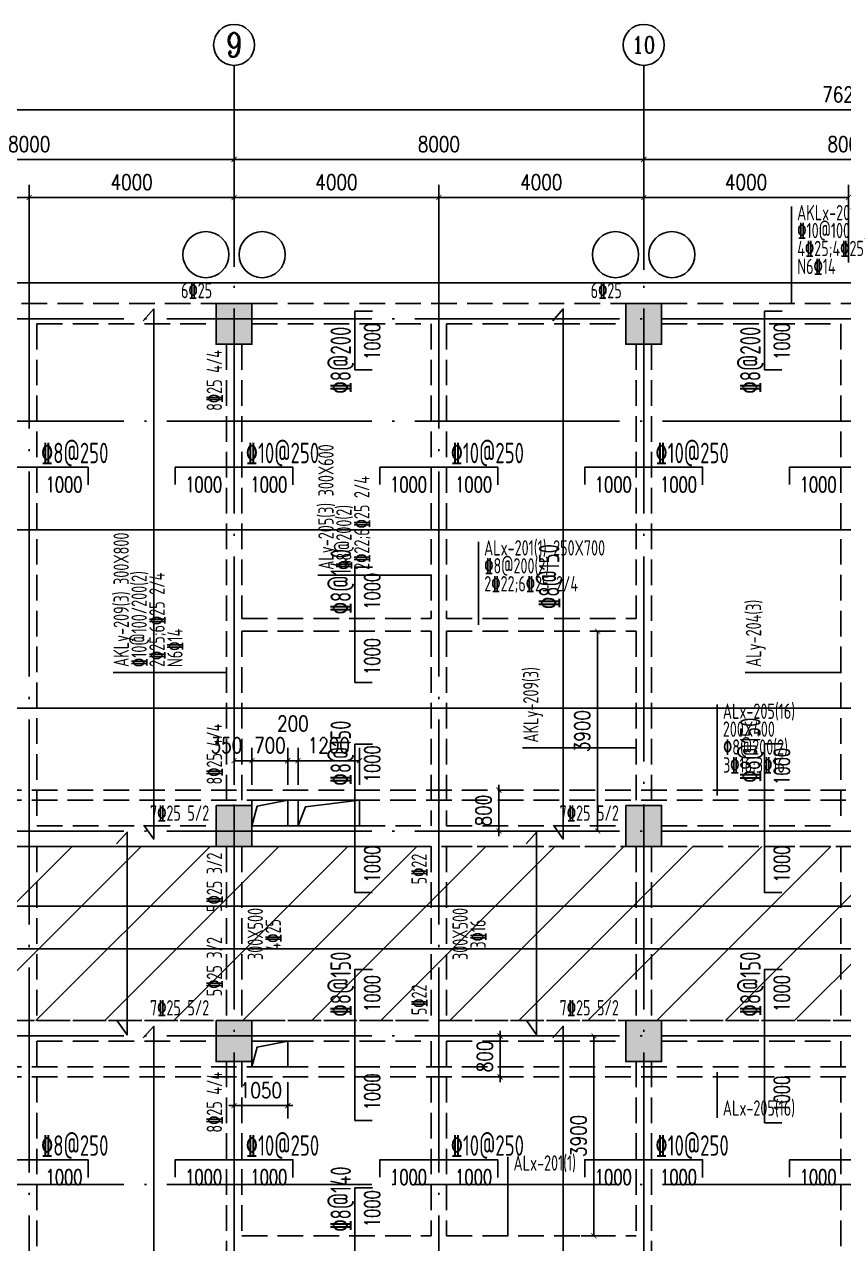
# Model space of a CAD drawing. Header units: millimetres. Extents: x 2998490 to 15040601, y 444546 to 7822218.
# Drawn here: x 14164175 to 14180175, y 7671349 to 7695147 of the extents above; entities that cross this region are included whole.
import ezdxf
from ezdxf.enums import TextEntityAlignment as Align

# ---------------------------------------------------------------- set-up
doc = ezdxf.new("R2010")
doc.units = ezdxf.units.MM
doc.header["$LTSCALE"] = 2000
doc.linetypes.add('DASH', pattern=[0.35, 0.25, -0.1])
doc.linetypes.add('DOTE', pattern=[2.42, 2, -0.2, 0.02, -0.2])
for name, color, linetype in [('3-AXIS', 3, 'Continuous'), ('3-AXIS_TEXT', 7, 'Continuous'), ('3-ban', 84, 'Continuous'), ('3-ban-hatch', 9, 'Continuous'), ('3-ban-rein', 1, 'Continuous'), ('3-ban-TEXT', 7, 'Continuous'), ('3-column-DOWN', 232, 'Continuous'), ('3-COLUMN-UP', 2, 'Continuous'), ('3-dcl', 3, 'Continuous'), ('3-dote', 43, 'DOTE'), ('3-HATCH', 8, 'Continuous'), ('3-liang-rein-X', 54, 'Continuous'), ('3-liang-rein-Y', 130, 'Continuous'), ('3-liang-R截面-X', 50, 'Continuous'), ('3-liang-R截面-Y', 70, 'Continuous'), ('3-liang-s-1', 44, 'Continuous'), ('3-liang-xu', 120, 'DASH'), ('3-装饰线脚', 7, 'Continuous'), ('AXIS', 3, 'Continuous'), ('AXIS_TEXT', 7, 'Continuous')]:
    doc.layers.add(name, color=color, linetype=linetype)
doc.layers.add('3-零部件', color=73, linetype='Continuous', lineweight=5)
doc.styles.add('_TCH_AXIS', font='COMPLEX', dxfattribs={"bigfont": 'GBCBIG'})
doc.styles.add('COMPLEX', font='COMPLEX')
doc.styles.add('DIM_FONT', font='SIMPLEX', dxfattribs={"width": 0.8, "bigfont": 'HZTXT'})
doc.styles.add('TJ1', font='tj-romans1.shx', dxfattribs={"width": 0.8, "bigfont": 'tj-hztxt1.shx'})
doc.styles.add('TSSD_Rein', font='Tssdeng.shx', dxfattribs={"width": 0.7, "bigfont": 'hztxt.shx'})
doc.dimstyles.new('DIMN100', dxfattribs={"dimtxt": 300, "dimasz": 100, "dimexe": 250, "dimexo": 300, "dimgap": 150, "dimtad": 1, "dimdec": 0, "dimzin": 0, "dimdsep": 46, "dimtxsty": 'DIM_FONT', "dimblk": 'ARCHTICK', "dimcen": 0.09, "dimclrt": 7, "dimazin": 2, "dimtfac": 1, "dimtdec": 0, "dimtix": 1, "dimtmove": 2, "dimatfit": 3, "dimldrblk": 'ARCHTICK', "dimfxl": 0, "dimtolj": 1, "dimtzin": 0, "dimarcsym": 0})

# ---------------------------------------------------------------- blocks, each defined once
blk = doc.blocks.new('_ArchTick')
at = {"color": 0, "linetype": 'ByBlock', "const_width": 0.15}
blk.add_lwpolyline([(-0.5, -0.5), (0.5, 0.5)], dxfattribs=at)
blk = doc.blocks.new('*D420')
at = {"layer": 'AXIS', "color": 0, "lineweight": -2}
for p, q in [((14160270, 7691334), (14160270, 7692760)), ((14168270, 7691334), (14168270, 7692760)), ((14160270, 7692510), (14168270, 7692510))]:
    blk.add_line(p, q, dxfattribs=at)
at = {"layer": 'Defpoints', "color": 0}
for p in [(14168270, 7692510), (14160270, 7691034), (14168270, 7691034)]:
    blk.add_point(p, dxfattribs=at)
at = {"layer": 'AXIS', "color": 0, "lineweight": -2, "xscale": 100, "yscale": 100, "zscale": 100, "rotation": 180}
blk.add_blockref('_ArchTick', (14160270, 7692510), dxfattribs=at)
at = {"layer": 'AXIS', "color": 0, "lineweight": -2, "xscale": 100, "yscale": 100, "zscale": 100}
blk.add_blockref('_ArchTick', (14168270, 7692510), dxfattribs=at)
at = {"layer": 'AXIS', "color": 7, "insert": (14164270, 7692810), "char_height": 300, "attachment_point": 5, "style": 'DIM_FONT'}
blk.add_mtext('\\A1;8000', dxfattribs=at)
blk = doc.blocks.new('*D421')
at = {"layer": 'AXIS', "color": 0, "lineweight": -2}
for p, q in [((14168270, 7691334), (14168270, 7692760)), ((14176270, 7691334), (14176270, 7692760)), ((14168270, 7692510), (14176270, 7692510))]:
    blk.add_line(p, q, dxfattribs=at)
at = {"layer": 'Defpoints', "color": 0}
for p in [(14176270, 7692510), (14168270, 7691034), (14176270, 7691034)]:
    blk.add_point(p, dxfattribs=at)
at = {"layer": 'AXIS', "color": 0, "lineweight": -2, "xscale": 100, "yscale": 100, "zscale": 100, "rotation": 180}
blk.add_blockref('_ArchTick', (14168270, 7692510), dxfattribs=at)
at = {"layer": 'AXIS', "color": 0, "lineweight": -2, "xscale": 100, "yscale": 100, "zscale": 100}
blk.add_blockref('_ArchTick', (14176270, 7692510), dxfattribs=at)
at = {"layer": 'AXIS', "color": 7, "insert": (14172270, 7692810), "char_height": 300, "attachment_point": 5, "style": 'DIM_FONT'}
blk.add_mtext('\\A1;8000', dxfattribs=at)
blk = doc.blocks.new('*D422')
at = {"layer": 'AXIS', "color": 0, "lineweight": -2}
for p, q in [((14176270, 7691334), (14176270, 7692760)), ((14184270, 7691334), (14184270, 7692760)), ((14176270, 7692510), (14184270, 7692510))]:
    blk.add_line(p, q, dxfattribs=at)
at = {"layer": 'Defpoints', "color": 0}
for p in [(14184270, 7692510), (14176270, 7691034), (14184270, 7691034)]:
    blk.add_point(p, dxfattribs=at)
at = {"layer": 'AXIS', "color": 0, "lineweight": -2, "xscale": 100, "yscale": 100, "zscale": 100, "rotation": 180}
blk.add_blockref('_ArchTick', (14176270, 7692510), dxfattribs=at)
at = {"layer": 'AXIS', "color": 0, "lineweight": -2, "xscale": 100, "yscale": 100, "zscale": 100}
blk.add_blockref('_ArchTick', (14184270, 7692510), dxfattribs=at)
at = {"layer": 'AXIS', "color": 7, "insert": (14180270, 7692810), "char_height": 300, "attachment_point": 5, "style": 'DIM_FONT'}
blk.add_mtext('\\A1;8000', dxfattribs=at)
blk = doc.blocks.new('_AXISO')
blk.add_circle((0, 0), 0.5)
at = {"layer": '3-AXIS_TEXT', "style": 'COMPLEX', "width": 1.041667}
blk.add_attdef('A', text='', height=0.56, dxfattribs=at).set_placement((-0.25, -0.28), (0.25, -0.28), align=Align.FIT)
blk = doc.blocks.new('*D427')
at = {"layer": 'AXIS', "color": 0, "lineweight": -2}
for p, q in [((14138270, 7691636), (14138270, 7693726)), ((14214520, 7691636), (14214520, 7693726)), ((14138270, 7693476), (14214520, 7693476))]:
    blk.add_line(p, q, dxfattribs=at)
at = {"layer": 'Defpoints', "color": 0}
for p in [(14214520, 7693476), (14138270, 7691336), (14214520, 7691336)]:
    blk.add_point(p, dxfattribs=at)
at = {"layer": 'AXIS', "color": 0, "lineweight": -2, "xscale": 100, "yscale": 100, "zscale": 100, "rotation": 180}
blk.add_blockref('_ArchTick', (14138270, 7693476), dxfattribs=at)
at = {"layer": 'AXIS', "color": 0, "lineweight": -2, "xscale": 100, "yscale": 100, "zscale": 100}
blk.add_blockref('_ArchTick', (14214520, 7693476), dxfattribs=at)
at = {"layer": 'AXIS', "color": 7, "insert": (14180271, 7693776), "char_height": 300, "attachment_point": 5, "style": 'DIM_FONT'}
blk.add_mtext('\\A1;76250', dxfattribs=at)
blk = doc.blocks.new('*D1121')
at = {"layer": '3-零部件', "color": 0, "lineweight": -2}
for p, q in [((14160270, 7690283), (14160270, 7692017)), ((14164270, 7690653), (14164270, 7692017)), ((14160270, 7691767), (14164270, 7691767))]:
    blk.add_line(p, q, dxfattribs=at)
at = {"layer": 'Defpoints', "color": 0}
for p in [(14164270, 7691767), (14164270, 7690353), (14160270, 7689983)]:
    blk.add_point(p, dxfattribs=at)
at = {"layer": '3-零部件', "color": 0, "lineweight": -2, "xscale": 100, "yscale": 100, "zscale": 100, "rotation": 180}
blk.add_blockref('_ArchTick', (14160270, 7691767), dxfattribs=at)
at = {"layer": '3-零部件', "color": 0, "lineweight": -2, "xscale": 100, "yscale": 100, "zscale": 100}
blk.add_blockref('_ArchTick', (14164270, 7691767), dxfattribs=at)
at = {"layer": '3-零部件', "color": 7, "insert": (14162270, 7692067), "char_height": 300, "attachment_point": 5, "style": 'DIM_FONT'}
blk.add_mtext('\\A1;4000', dxfattribs=at)
blk = doc.blocks.new('*D1122')
at = {"layer": '3-零部件', "color": 0, "lineweight": -2}
for p, q in [((14164270, 7690653), (14164270, 7692017)), ((14168270, 7690414), (14168270, 7692017)), ((14164270, 7691767), (14168270, 7691767))]:
    blk.add_line(p, q, dxfattribs=at)
at = {"layer": 'Defpoints', "color": 0}
for p in [(14168270, 7691767), (14164270, 7690353), (14168270, 7690114)]:
    blk.add_point(p, dxfattribs=at)
at = {"layer": '3-零部件', "color": 0, "lineweight": -2, "xscale": 100, "yscale": 100, "zscale": 100, "rotation": 180}
blk.add_blockref('_ArchTick', (14164270, 7691767), dxfattribs=at)
at = {"layer": '3-零部件', "color": 0, "lineweight": -2, "xscale": 100, "yscale": 100, "zscale": 100}
blk.add_blockref('_ArchTick', (14168270, 7691767), dxfattribs=at)
at = {"layer": '3-零部件', "color": 7, "insert": (14166270, 7692067), "char_height": 300, "attachment_point": 5, "style": 'DIM_FONT'}
blk.add_mtext('\\A1;4000', dxfattribs=at)
blk = doc.blocks.new('*D1123')
at = {"layer": '3-零部件', "color": 0, "lineweight": -2}
for p, q in [((14168270, 7690414), (14168270, 7692017)), ((14172270, 7690659), (14172270, 7692017)), ((14168270, 7691767), (14172270, 7691767))]:
    blk.add_line(p, q, dxfattribs=at)
at = {"layer": 'Defpoints', "color": 0}
for p in [(14172270, 7691767), (14172270, 7690359), (14168270, 7690114)]:
    blk.add_point(p, dxfattribs=at)
at = {"layer": '3-零部件', "color": 0, "lineweight": -2, "xscale": 100, "yscale": 100, "zscale": 100, "rotation": 180}
blk.add_blockref('_ArchTick', (14168270, 7691767), dxfattribs=at)
at = {"layer": '3-零部件', "color": 0, "lineweight": -2, "xscale": 100, "yscale": 100, "zscale": 100}
blk.add_blockref('_ArchTick', (14172270, 7691767), dxfattribs=at)
at = {"layer": '3-零部件', "color": 7, "insert": (14170270, 7692067), "char_height": 300, "attachment_point": 5, "style": 'DIM_FONT'}
blk.add_mtext('\\A1;4000', dxfattribs=at)
blk = doc.blocks.new('*D1124')
at = {"layer": '3-零部件', "color": 0, "lineweight": -2}
for p, q in [((14172270, 7690659), (14172270, 7692017)), ((14176270, 7690359), (14176270, 7692017)), ((14172270, 7691767), (14176270, 7691767))]:
    blk.add_line(p, q, dxfattribs=at)
at = {"layer": 'Defpoints', "color": 0}
for p in [(14176270, 7691767), (14172270, 7690359), (14176270, 7690059)]:
    blk.add_point(p, dxfattribs=at)
at = {"layer": '3-零部件', "color": 0, "lineweight": -2, "xscale": 100, "yscale": 100, "zscale": 100, "rotation": 180}
blk.add_blockref('_ArchTick', (14172270, 7691767), dxfattribs=at)
at = {"layer": '3-零部件', "color": 0, "lineweight": -2, "xscale": 100, "yscale": 100, "zscale": 100}
blk.add_blockref('_ArchTick', (14176270, 7691767), dxfattribs=at)
at = {"layer": '3-零部件', "color": 7, "insert": (14174270, 7692067), "char_height": 300, "attachment_point": 5, "style": 'DIM_FONT'}
blk.add_mtext('\\A1;4000', dxfattribs=at)
blk = doc.blocks.new('*D1125')
at = {"layer": '3-零部件', "color": 0, "lineweight": -2}
for p, q in [((14176270, 7690359), (14176270, 7692017)), ((14180270, 7690501), (14180270, 7692017)), ((14176270, 7691767), (14180270, 7691767))]:
    blk.add_line(p, q, dxfattribs=at)
at = {"layer": 'Defpoints', "color": 0}
for p in [(14180270, 7691767), (14180270, 7690201), (14176270, 7690059)]:
    blk.add_point(p, dxfattribs=at)
at = {"layer": '3-零部件', "color": 0, "lineweight": -2, "xscale": 100, "yscale": 100, "zscale": 100, "rotation": 180}
blk.add_blockref('_ArchTick', (14176270, 7691767), dxfattribs=at)
at = {"layer": '3-零部件', "color": 0, "lineweight": -2, "xscale": 100, "yscale": 100, "zscale": 100}
blk.add_blockref('_ArchTick', (14180270, 7691767), dxfattribs=at)
at = {"layer": '3-零部件', "color": 7, "insert": (14178270, 7692067), "char_height": 300, "attachment_point": 5, "style": 'DIM_FONT'}
blk.add_mtext('\\A1;4000', dxfattribs=at)
blk = doc.blocks.new('*D1612')
at = {"layer": '3-ban', "color": 0, "lineweight": -2}
for p, q in [((14175371, 7683302), (14175371, 7679402)), ((14175645, 7683302), (14175621, 7683302)), ((14175645, 7679402), (14175621, 7679402))]:
    blk.add_line(p, q, dxfattribs=at)
at = {"layer": 'Defpoints', "color": 0}
for p in [(14175345, 7683302), (14175345, 7679402), (14175371, 7679402)]:
    blk.add_point(p, dxfattribs=at)
at = {"layer": '3-ban', "color": 0, "lineweight": -2, "xscale": 100, "yscale": 100, "zscale": 100}
for p, rotation in [((14175371, 7683302), 90), ((14175371, 7679402), 270)]:
    blk.add_blockref('_ArchTick', p, dxfattribs=dict(at, rotation=rotation))
at = {"layer": '3-ban', "color": 7, "insert": (14175071, 7681352), "char_height": 300, "attachment_point": 5, "rotation": 90, "style": 'DIM_FONT'}
blk.add_mtext('\\A1;3900', dxfattribs=at)
blk = doc.blocks.new('*D1613')
at = {"layer": '3-ban', "color": 0, "lineweight": -2}
for p, q in [((14175595, 7675402), (14175047, 7675402)), ((14175297, 7671502), (14175297, 7675402)), ((14175595, 7671502), (14175047, 7671502))]:
    blk.add_line(p, q, dxfattribs=at)
at = {"layer": 'Defpoints', "color": 0}
for p in [(14175297, 7675402), (14175895, 7675402), (14175895, 7671502)]:
    blk.add_point(p, dxfattribs=at)
at = {"layer": '3-ban', "color": 0, "lineweight": -2, "xscale": 100, "yscale": 100, "zscale": 100}
for p, rotation in [((14175297, 7675402), 90), ((14175297, 7671502), 270)]:
    blk.add_blockref('_ArchTick', p, dxfattribs=dict(at, rotation=rotation))
at = {"layer": '3-ban', "color": 7, "insert": (14174997, 7673452), "char_height": 300, "attachment_point": 5, "rotation": 90, "style": 'DIM_FONT'}
blk.add_mtext('\\A1;3900', dxfattribs=at)
blk = doc.blocks.new('*D1607')
at = {"layer": '3-ban', "color": 0, "lineweight": -2}
for p, q in [((14173433, 7680202), (14173693, 7680202)), ((14173443, 7680202), (14173443, 7680302)), ((14173443, 7680202), (14173443, 7679402)), ((14173433, 7679402), (14173693, 7679402)), ((14173443, 7679402), (14173443, 7679302))]:
    blk.add_line(p, q, dxfattribs=at)
at = {"layer": 'Defpoints', "color": 0}
for p in [(14173133, 7680202), (14173133, 7679402), (14173443, 7679402)]:
    blk.add_point(p, dxfattribs=at)
at = {"layer": '3-ban', "color": 0, "lineweight": -2, "xscale": 100, "yscale": 100, "zscale": 100}
for p, rotation in [((14173443, 7680202), 270), ((14173443, 7679402), 90)]:
    blk.add_blockref('_ArchTick', p, dxfattribs=dict(at, rotation=rotation))
at = {"layer": '3-ban', "color": 7, "insert": (14173143, 7679802), "char_height": 300, "attachment_point": 5, "rotation": 90, "style": 'DIM_FONT'}
blk.add_mtext('\\A1;800', dxfattribs=at)
blk = doc.blocks.new('*D1608')
at = {"layer": '3-ban', "color": 0, "lineweight": -2}
for p, q in [((14173225, 7675402), (14173716, 7675402)), ((14173466, 7675402), (14173466, 7675502)), ((14173466, 7674602), (14173466, 7675402)), ((14173225, 7674602), (14173716, 7674602)), ((14173466, 7674602), (14173466, 7674502))]:
    blk.add_line(p, q, dxfattribs=at)
at = {"layer": 'Defpoints', "color": 0}
for p in [(14172925, 7675402), (14173466, 7675402), (14172925, 7674602)]:
    blk.add_point(p, dxfattribs=at)
at = {"layer": '3-ban', "color": 0, "lineweight": -2, "xscale": 100, "yscale": 100, "zscale": 100}
for p, rotation in [((14173466, 7675402), 270), ((14173466, 7674602), 90)]:
    blk.add_blockref('_ArchTick', p, dxfattribs=dict(at, rotation=rotation))
at = {"layer": '3-ban', "color": 7, "insert": (14173166, 7675002), "char_height": 300, "attachment_point": 5, "rotation": 90, "style": 'DIM_FONT'}
blk.add_mtext('\\A1;800', dxfattribs=at)
blk = doc.blocks.new('*D1671')
at = {"layer": '3-ban', "color": 0, "lineweight": -2}
for p, q in [((14168270, 7680302), (14168270, 7681025)), ((14168620, 7680302), (14168620, 7681025)), ((14168270, 7680775), (14168620, 7680775))]:
    blk.add_line(p, q, dxfattribs=at)
at = {"layer": 'Defpoints', "color": 0}
for p in [(14168620, 7680775), (14168270, 7680002), (14168620, 7680002)]:
    blk.add_point(p, dxfattribs=at)
at = {"layer": '3-ban', "color": 0, "lineweight": -2, "xscale": 100, "yscale": 100, "zscale": 100, "rotation": 180}
blk.add_blockref('_ArchTick', (14168270, 7680775), dxfattribs=at)
at = {"layer": '3-ban', "color": 0, "lineweight": -2, "xscale": 100, "yscale": 100, "zscale": 100}
blk.add_blockref('_ArchTick', (14168620, 7680775), dxfattribs=at)
at = {"layer": '3-ban', "color": 7, "insert": (14168120, 7681075), "char_height": 300, "attachment_point": 5, "style": 'DIM_FONT'}
blk.add_mtext('\\A1;350', dxfattribs=at)
blk = doc.blocks.new('*D1672')
at = {"layer": '3-ban', "color": 0, "lineweight": -2}
for p, q in [((14168620, 7680302), (14168620, 7681025)), ((14169320, 7680302), (14169320, 7681025)), ((14168620, 7680775), (14168520, 7680775)), ((14168620, 7680775), (14169320, 7680775)), ((14169320, 7680775), (14169420, 7680775))]:
    blk.add_line(p, q, dxfattribs=at)
at = {"layer": 'Defpoints', "color": 0}
for p in [(14169320, 7680775), (14168620, 7680002), (14169320, 7680002)]:
    blk.add_point(p, dxfattribs=at)
at = {"layer": '3-ban', "color": 0, "lineweight": -2, "xscale": 100, "yscale": 100, "zscale": 100}
blk.add_blockref('_ArchTick', (14168620, 7680775), dxfattribs=at)
at = {"layer": '3-ban', "color": 0, "lineweight": -2, "xscale": 100, "yscale": 100, "zscale": 100, "rotation": 180}
blk.add_blockref('_ArchTick', (14169320, 7680775), dxfattribs=at)
at = {"layer": '3-ban', "color": 7, "insert": (14168970, 7681075), "char_height": 300, "attachment_point": 5, "style": 'DIM_FONT'}
blk.add_mtext('\\A1;700', dxfattribs=at)
blk = doc.blocks.new('*D1673')
at = {"layer": '3-ban', "color": 0, "lineweight": -2}
for p, q in [((14169320, 7680302), (14169320, 7681025)), ((14169520, 7680302), (14169520, 7681025)), ((14169320, 7680775), (14169220, 7680775)), ((14169320, 7680775), (14169520, 7680775)), ((14169520, 7680775), (14169620, 7680775))]:
    blk.add_line(p, q, dxfattribs=at)
at = {"layer": 'Defpoints', "color": 0}
for p in [(14169520, 7680775), (14169320, 7680002), (14169520, 7680002)]:
    blk.add_point(p, dxfattribs=at)
at = {"layer": '3-ban', "color": 0, "lineweight": -2, "xscale": 100, "yscale": 100, "zscale": 100}
blk.add_blockref('_ArchTick', (14169320, 7680775), dxfattribs=at)
at = {"layer": '3-ban', "color": 0, "lineweight": -2, "xscale": 100, "yscale": 100, "zscale": 100, "rotation": 180}
blk.add_blockref('_ArchTick', (14169520, 7680775), dxfattribs=at)
at = {"layer": '3-ban', "color": 7, "insert": (14169420, 7681499), "char_height": 300, "attachment_point": 5, "style": 'DIM_FONT'}
blk.add_mtext('\\A1;200', dxfattribs=at)
blk = doc.blocks.new('*D1674')
at = {"layer": '3-ban', "color": 0, "lineweight": -2}
for p, q in [((14169520, 7680302), (14169520, 7681025)), ((14170720, 7680302), (14170720, 7681025)), ((14169520, 7680775), (14170720, 7680775))]:
    blk.add_line(p, q, dxfattribs=at)
at = {"layer": 'Defpoints', "color": 0}
for p in [(14170720, 7680775), (14169520, 7680002), (14170720, 7680002)]:
    blk.add_point(p, dxfattribs=at)
at = {"layer": '3-ban', "color": 0, "lineweight": -2, "xscale": 100, "yscale": 100, "zscale": 100, "rotation": 180}
blk.add_blockref('_ArchTick', (14169520, 7680775), dxfattribs=at)
at = {"layer": '3-ban', "color": 0, "lineweight": -2, "xscale": 100, "yscale": 100, "zscale": 100}
blk.add_blockref('_ArchTick', (14170720, 7680775), dxfattribs=at)
at = {"layer": '3-ban', "color": 7, "insert": (14170120, 7681075), "char_height": 300, "attachment_point": 5, "style": 'DIM_FONT'}
blk.add_mtext('\\A1;1200', dxfattribs=at)
blk = doc.blocks.new('*D1675')
at = {"layer": '3-ban', "color": 0, "lineweight": -2}
for p, q in [((14168270, 7674502), (14168270, 7673792)), ((14169320, 7674502), (14169320, 7673792)), ((14168270, 7674042), (14168170, 7674042)), ((14168270, 7674042), (14169320, 7674042)), ((14169320, 7674042), (14169420, 7674042))]:
    blk.add_line(p, q, dxfattribs=at)
at = {"layer": 'Defpoints', "color": 0}
for p in [(14168270, 7674802), (14169320, 7674802), (14169320, 7674042)]:
    blk.add_point(p, dxfattribs=at)
at = {"layer": '3-ban', "color": 0, "lineweight": -2, "xscale": 100, "yscale": 100, "zscale": 100}
blk.add_blockref('_ArchTick', (14168270, 7674042), dxfattribs=at)
at = {"layer": '3-ban', "color": 0, "lineweight": -2, "xscale": 100, "yscale": 100, "zscale": 100, "rotation": 180}
blk.add_blockref('_ArchTick', (14169320, 7674042), dxfattribs=at)
at = {"layer": '3-ban', "color": 7, "insert": (14168795, 7674342), "char_height": 300, "attachment_point": 5, "style": 'DIM_FONT'}
blk.add_mtext('\\A1;1050', dxfattribs=at)

msp = doc.modelspace()

# ---------------------------------------------------------------- hatches: boundary and pattern name
at = {"layer": '3-ban-hatch'}
h = msp.add_hatch(dxfattribs=at)
h.set_pattern_fill('ANSI31', color=8, scale=300, style=0)
h.set_pattern_definition([(45, (14.5, -9e-10), (-673.51921, 673.51921), [])])
h.paths.add_polyline_path([(14141970.3, 7679102), (14141970.3, 7672702), (14141381.5, 7672702), (14140876.7, 7672397.4), (14138273.2, 7669794.7), (14138044.1, 7669240.6), (14138044.1, 7665561.7), (14138274.4, 7665008.1), (14140876.5, 7662406), (14141430.6, 7662177), (14145109.9, 7662177), (14145663.9, 7662406.2), (14148265.6, 7665007.9), (14148495.3, 7665561.7), (14148495.3, 7667102), (14151970.3, 7667102), (14151970.3, 7672702), (14149970.3, 7672702), (14149970.3, 7675400), (14151970.3, 7675402), (14151970.3, 7675702), (14214820.3, 7675702), (14214820.3, 7679102)])
at = {"layer": '3-HATCH'}
for points in [[(14167920.3, 7689702), (14168620.3, 7689702), (14168620.3, 7688902), (14167920.3, 7688902)], [(14175920.3, 7689702), (14176620.3, 7689702), (14176620.3, 7688902), (14175920.3, 7688902)], [(14167920.3, 7679902), (14168620.3, 7679902), (14168620.3, 7679102), (14167920.3, 7679102)], [(14175920.3, 7679902), (14176620.3, 7679902), (14176620.3, 7679102), (14175920.3, 7679102)], [(14167920.3, 7675702), (14168620.3, 7675702), (14168620.3, 7674902), (14167920.3, 7674902)], [(14175920.3, 7675702), (14176620.3, 7675702), (14176620.3, 7674902), (14175920.3, 7674902)]]:
    msp.add_hatch(color=256, dxfattribs=at).paths.add_polyline_path(points)

# ---------------------------------------------------------------- linework, layer by layer
at = {"layer": '3-AXIS', "color": 15, "linetype": 'DOTE'}
for p, q in [((14168270.3, 7661402), (14168270.3, 7691334.2)), ((14176270.3, 7661402), (14176270.3, 7691334.2)), ((14214520.3, 7689402), (14134833, 7689402)), ((14214520.3, 7687402), (14134833, 7687402)), ((14214520.3, 7679402), (14134833, 7679402)), ((14214520.3, 7675402), (14134833, 7675402)), ((14214520.3, 7672502), (14134833, 7672502))]:
    msp.add_line(p, q, dxfattribs=at)
at = {"layer": '3-ban-rein'}
for points in [[(14166506.8, 7679518.1), (14166700.2, 7679244.4), (14166700.2, 7689592.3), (14166497.1, 7689362.9)], [(14170967.8, 7688402), (14170629.8, 7688402), (14170629.8, 7689552), (14170975.8, 7689552)], [(14174506.8, 7679518.1), (14174700.2, 7679244.4), (14174700.2, 7689592.3), (14174497.1, 7689362.9)], [(14178967.8, 7688402), (14178629.8, 7688402), (14178629.8, 7689552), (14178975.8, 7689552)], [(14163120.3, 7686165.7), (14163120.3, 7686503.7), (14165420.3, 7686503.7), (14165420.3, 7686157.7)], [(14167120.3, 7686165.7), (14167120.3, 7686503.7), (14169420.3, 7686503.7), (14169420.3, 7686157.7)], [(14171120.3, 7686165.7), (14171120.3, 7686503.7), (14173420.3, 7686503.7), (14173420.3, 7686157.7)], [(14175120.3, 7686165.7), (14175120.3, 7686503.7), (14177420.3, 7686503.7), (14177420.3, 7686157.7)], [(14179120.3, 7686165.7), (14179120.3, 7686503.7), (14181420.3, 7686503.7), (14181420.3, 7686157.7)], [(14152126.5, 7684945.4), (14152126.5, 7685283.3), (14214717.6, 7685283.3), (14214717.6, 7684937.3)], [(14170967.8, 7682302), (14170629.8, 7682302), (14170629.8, 7684552), (14170975.8, 7684552)], [(14152332.3, 7681993.8), (14152058.6, 7681800.4), (14214719.7, 7681800.4), (14214490.4, 7682003.4)], [(14170967.8, 7678202), (14170629.8, 7678202), (14170629.8, 7681099.5), (14170975.8, 7681099.5)], [(14178967.8, 7678202), (14178629.8, 7678202), (14178629.8, 7681102.8), (14178975.8, 7681102.8)], [(14165985.9, 7675697.8), (14166179.3, 7675424.1), (14166179.3, 7679381.4), (14165976.2, 7679152)], [(14173985.9, 7675697.8), (14174179.3, 7675424.1), (14174179.3, 7679381.4), (14173976.2, 7679152)], [(14142126.5, 7677595.5), (14142126.5, 7677933.4), (14214703.5, 7677933.4), (14214703.5, 7677587.4)], [(14142332.3, 7677299.5), (14142058.6, 7677106.1), (14214719.7, 7677106.1), (14214490.4, 7677309.2)], [(14170967.8, 7673753.7), (14170629.8, 7673753.7), (14170629.8, 7676702), (14170975.8, 7676702)], [(14178967.8, 7673708.2), (14178629.8, 7673708.2), (14178629.8, 7676702), (14178975.8, 7676702)], [(14166506.8, 7665518.1), (14166700.2, 7665244.4), (14166700.2, 7675592.3), (14166497.1, 7675362.9)], [(14174506.8, 7665518.1), (14174700.2, 7665244.4), (14174700.2, 7675592.3), (14174497.1, 7675362.9)], [(14163120.3, 7672649.4), (14163120.3, 7672987.3), (14165420.3, 7672987.3), (14165420.3, 7672641.3)], [(14167120.3, 7672649.4), (14167120.3, 7672987.3), (14169420.3, 7672987.3), (14169420.3, 7672641.3)], [(14171120.3, 7672649.4), (14171120.3, 7672987.3), (14173420.3, 7672987.3), (14173420.3, 7672641.3)], [(14175120.3, 7672649.4), (14175120.3, 7672987.3), (14177420.3, 7672987.3), (14177420.3, 7672641.3)], [(14179120.3, 7672649.4), (14179120.3, 7672987.3), (14181420.3, 7672987.3), (14181420.3, 7672641.3)], [(14170967.8, 7670252), (14170629.8, 7670252), (14170629.8, 7672435.2), (14170975.8, 7672435.2)]]:
    msp.add_lwpolyline(points, dxfattribs=at)
at = {"layer": '3-column-DOWN'}
for points in [[(14167920.3, 7689702), (14168620.3, 7689702), (14168620.3, 7688902), (14167920.3, 7688902)], [(14175920.3, 7689702), (14176620.3, 7689702), (14176620.3, 7688902), (14175920.3, 7688902)], [(14167920.3, 7679902), (14168620.3, 7679902), (14168620.3, 7679102), (14167920.3, 7679102)], [(14175920.3, 7679902), (14176620.3, 7679902), (14176620.3, 7679102), (14175920.3, 7679102)], [(14167920.3, 7675702), (14168620.3, 7675702), (14168620.3, 7674902), (14167920.3, 7674902)], [(14175920.3, 7675702), (14176620.3, 7675702), (14176620.3, 7674902), (14175920.3, 7674902)]]:
    msp.add_lwpolyline(points, close=True, dxfattribs=at)
at = {"layer": '3-COLUMN-UP'}
for points in [[(14167920.3, 7689702), (14168620.3, 7689702), (14168620.3, 7688902), (14167920.3, 7688902)], [(14175920.3, 7689702), (14176620.3, 7689702), (14176620.3, 7688902), (14175920.3, 7688902)], [(14167920.3, 7679902), (14168620.3, 7679902), (14168620.3, 7679102), (14167920.3, 7679102)], [(14175920.3, 7679902), (14176620.3, 7679902), (14176620.3, 7679102), (14175920.3, 7679102)], [(14167920.3, 7675702), (14168620.3, 7675702), (14168620.3, 7674902), (14167920.3, 7674902)], [(14175920.3, 7675702), (14176620.3, 7675702), (14176620.3, 7674902), (14175920.3, 7674902)]]:
    msp.add_lwpolyline(points, close=True, dxfattribs=at)
at = {"layer": '3-dcl', "linetype": 'DASH'}
msp.add_lwpolyline([(14141970.3, 7679102), (14141970.3, 7672702), (14141381.5, 7672702), (14140876.7, 7672397.4), (14138273.2, 7669794.7), (14138044.1, 7669240.6), (14138044.1, 7665561.7), (14138274.4, 7665008.1), (14140876.5, 7662406), (14141430.6, 7662177), (14145109.9, 7662177), (14145663.9, 7662406.2), (14148265.6, 7665007.9), (14148495.3, 7665561.7), (14148495.3, 7667102), (14151970.3, 7667102), (14151970.3, 7672702), (14149970.3, 7672702), (14149970.3, 7675400), (14151970.3, 7675402), (14151970.3, 7675702), (14214820.3, 7675702), (14214820.3, 7679102), (14141970.3, 7679102)], dxfattribs=at)
at = {"layer": '3-dote'}
for p, q in [((14164270.3, 7691258.4), (14164270.3, 7663076.8)), ((14172270.3, 7691258.4), (14172270.3, 7663076.8))]:
    msp.add_line(p, q, dxfattribs=at)
at = {"layer": '3-liang-R截面-X'}
for p, q in [((14179157.4, 7691590.4), (14179157.4, 7689702)), ((14173044.5, 7685046.6), (14173044.5, 7683424.9)), ((14177707.1, 7681871.5), (14177707.1, 7680094.4)), ((14177707.1, 7674693.9), (14177707.1, 7673805.3)), ((14173618.8, 7673040.4), (14173618.8, 7671502))]:
    msp.add_line(p, q, dxfattribs=at)
at = {"layer": '3-liang-R截面-Y'}
for p, q in [((14169904.9, 7684395.8), (14172134.8, 7684395.8)), ((14165906.1, 7682499.7), (14168136, 7682499.7)), ((14178254.9, 7682499.7), (14180134.8, 7682499.7)), ((14173906.1, 7681023), (14176136, 7681023))]:
    msp.add_line(p, q, dxfattribs=at)
at = {"layer": '3-liang-s-1'}
for points in [[(14141570.3, 7688102), (14151570.3, 7688102), (14151570.3, 7690102), (14214820.3, 7690102), (14214820.3, 7689702)], [(14168620.3, 7679502), (14168720.2, 7679885), (14169320.3, 7680002)], [(14169520.3, 7679502), (14169663.8, 7679871.4), (14170720.3, 7680002)], [(14168620.3, 7674802), (14168720.2, 7675185), (14169320.3, 7675302)]]:
    msp.add_lwpolyline(points, dxfattribs=at)
for points in [[(14168620.3, 7679502), (14169320.3, 7679502), (14169320.3, 7680002), (14168620.3, 7680002)], [(14169520.3, 7679502), (14170720.3, 7679502), (14170720.3, 7680002), (14169520.3, 7680002)], [(14168620.3, 7674802), (14169320.3, 7674802), (14169320.3, 7675302), (14168620.3, 7675302)]]:
    msp.add_lwpolyline(points, close=True, dxfattribs=at)
at = {"layer": '3-liang-xu'}
for p, q in [((14160620.3, 7689702), (14167920.3, 7689702)), ((14168620.3, 7689702), (14175920.3, 7689702)), ((14176620.3, 7689702), (14183920.3, 7689702)), ((14164420.3, 7689302), (14164420.3, 7679502)), ((14164420.3, 7689302), (14167920.3, 7689302)), ((14168620.3, 7689302), (14172120.3, 7689302)), ((14172120.3, 7689302), (14172120.3, 7683552)), ((14172420.3, 7689302), (14172420.3, 7683552)), ((14172420.3, 7689302), (14175920.3, 7689302)), ((14176620.3, 7689302), (14180120.3, 7689302)), ((14180120.3, 7689302), (14180120.3, 7679502)), ((14168120.3, 7688902), (14168120.3, 7679902)), ((14168420.3, 7688902), (14168420.3, 7683552)), ((14176120.3, 7688902), (14176120.3, 7683552)), ((14176420.3, 7688902), (14176420.3, 7679902)), ((14168420.3, 7683552), (14172120.3, 7683552)), ((14172420.3, 7683552), (14176120.3, 7683552)), ((14168420.3, 7683302), (14172120.3, 7683302)), ((14168420.3, 7683302), (14168420.3, 7679902)), ((14172120.3, 7683302), (14172120.3, 7679502)), ((14172420.3, 7683302), (14172420.3, 7679502)), ((14172420.3, 7683302), (14176120.3, 7683302)), ((14176120.3, 7683302), (14176120.3, 7679902)), ((14214520.3, 7680202), (14152370.3, 7680202)), ((14214520.3, 7680002), (14152370.3, 7680002)), ((14164420.3, 7679502), (14167920.3, 7679502)), ((14168620.3, 7679502), (14172120.3, 7679502)), ((14172420.3, 7679502), (14175920.3, 7679502)), ((14176620.3, 7679502), (14180120.3, 7679502)), ((14164420.3, 7679102), (14167920.3, 7679102)), ((14164420.3, 7679102), (14164420.3, 7675702)), ((14168120.3, 7679102), (14168120.3, 7675702)), ((14168420.3, 7679102), (14168420.3, 7675702)), ((14168620.3, 7679102), (14172120.3, 7679102)), ((14172120.3, 7679102), (14172120.3, 7675702)), ((14172420.3, 7679102), (14172420.3, 7675702)), ((14172420.3, 7679102), (14175920.3, 7679102)), ((14176120.3, 7679102), (14176120.3, 7675702)), ((14176420.3, 7679102), (14176420.3, 7675702)), ((14176620.3, 7679102), (14180120.3, 7679102)), ((14180120.3, 7679102), (14180120.3, 7675702)), ((14164420.3, 7675702), (14167920.3, 7675702)), ((14168620.3, 7675702), (14172120.3, 7675702)), ((14172420.3, 7675702), (14175920.3, 7675702)), ((14176620.3, 7675702), (14180120.3, 7675702)), ((14164420.3, 7675302), (14167920.3, 7675302)), ((14164420.3, 7675302), (14164420.3, 7665502)), ((14168620.3, 7675302), (14172120.3, 7675302)), ((14172120.3, 7675302), (14172120.3, 7671502)), ((14172420.3, 7675302), (14175920.3, 7675302)), ((14172420.3, 7675302), (14172420.3, 7671502)), ((14176620.3, 7675302), (14180120.3, 7675302)), ((14180120.3, 7675302), (14180120.3, 7665502)), ((14168120.3, 7674902), (14168120.3, 7665902)), ((14168420.3, 7674902), (14168420.3, 7671502)), ((14176120.3, 7674902), (14176120.3, 7671502)), ((14176420.3, 7674902), (14176420.3, 7665902)), ((14214520.3, 7674802), (14152370.3, 7674802)), ((14214520.3, 7674602), (14152370.3, 7674602)), ((14168420.3, 7671502), (14172120.3, 7671502)), ((14172420.3, 7671502), (14176120.3, 7671502))]:
    msp.add_line(p, q, dxfattribs=at)
at = {"layer": '3-装饰线脚'}
for centre in [(14167720.3, 7690652), (14168820.3, 7690652), (14175720.3, 7690652), (14176820.3, 7690652)]:
    msp.add_circle(centre, 450, dxfattribs=at)
at = {"layer": 'AXIS'}
for p, q in [((14168270.3, 7691034.2), (14168270.3, 7694346.6)), ((14176270.3, 7691034.2), (14176270.3, 7694346.6))]:
    msp.add_line(p, q, dxfattribs=at)

# ---------------------------------------------------------------- block references
ref = msp.add_blockref('_AXISO', (14168270.3, 7694746.6), dxfattribs=dict(at, xscale=-800, yscale=800, zscale=800, rotation=180))
ref.add_attrib('A', '9', dxfattribs={"layer": 'AXIS_TEXT', "height": 465.9, "style": '_TCH_AXIS'}).set_placement((14168115, 7694513.7), (14168425.6, 7694513.7), align=Align.FIT)
ref = msp.add_blockref('_AXISO', (14176270.3, 7694746.6), dxfattribs=dict(at, xscale=-800, yscale=800, zscale=800, rotation=180))
ref.add_attrib('A', '10', dxfattribs={"layer": 'AXIS_TEXT', "height": 328.45, "style": '_TCH_AXIS'}).set_placement((14176043.5, 7694582.4), (14176497.1, 7694582.4), align=Align.FIT)

# ---------------------------------------------------------------- texts
at = {"layer": '3-ban', "style": 'TSSD_Rein', "width": 0.7}
for s, rotation, p in [('%%1328@200', 89.99419, (14170552.7, 7687940.8, -5065)), ('%%1328@200', 89.99419, (14178552.7, 7687940.8, -5065)), ('%%1328@250', 359.99419, (14164499, 7686580.8, -5065)), ('%%13210@250', 359.99419, (14168499, 7686580.8, -5065)), ('%%13210@250', 359.99419, (14172499, 7686580.8, -5065)), ('%%13210@250', 359.99419, (14176499, 7686580.8, -5065)), ('%%1328@140', 89.99419, (14170552.7, 7683630.6, -5065)), ('%%1328@150', 89.99419, (14174623.1, 7683733.5, -5065)), ('%%1328@150', 89.99419, (14170552.7, 7680289.7, -5065)), ('%%1328@150', 89.99419, (14178552.7, 7680347.2, -5065)), ('%%1328@150', 89.99419, (14170552.7, 7675780.6, -5065)), ('%%1328@150', 89.99419, (14178552.7, 7675780.6, -5065)), ('%%1328@250', 359.99419, (14164499, 7673064.4, -5065)), ('%%13210@250', 359.99419, (14168499, 7673064.4, -5065)), ('%%13210@250', 359.99419, (14172499, 7673064.4, -5065)), ('%%13210@250', 359.99419, (14176499, 7673064.4, -5065)), ('%%1328@140', 89.99419, (14170552.7, 7671580.6, -5065))]:
    msp.add_text(s, height=400, rotation=rotation, dxfattribs=at).set_placement(p)
at = {"layer": '3-ban-TEXT', "style": 'TJ1', "width": 0.7}
for p in [(14171119.7, 7688598.9), (14179119.7, 7688598.9), (14171119.7, 7683721.9), (14171119.7, 7682448.9), (14171119.7, 7680355.9), (14179119.7, 7680305.1), (14171119.7, 7678398.9), (14179119.7, 7678398.9), (14171119.7, 7675871.9), (14179119.7, 7675871.9), (14171119.7, 7673950.6), (14179119.7, 7673905.1), (14171119.7, 7671671.9)]:
    msp.add_text('1000', height=300, rotation=90, dxfattribs=at).set_placement(p)
for p in [(14164590.2, 7686013.8), (14167317.2, 7686013.8), (14168590.2, 7686013.8), (14171317.2, 7686013.8), (14172590.2, 7686013.8), (14175317.2, 7686013.8), (14176590.2, 7686013.8), (14179317.2, 7686013.8), (14164590.2, 7672497.4), (14167317.2, 7672497.4), (14168590.2, 7672497.4), (14171317.2, 7672497.4), (14172590.2, 7672497.4), (14175317.2, 7672497.4), (14176590.2, 7672497.4), (14179317.2, 7672497.4)]:
    msp.add_text('1000', height=300, dxfattribs=at).set_placement(p)
at = {"layer": '3-liang-rein-X', "style": 'TSSD_Rein', "width": 0.7}
for s, p in [('%%13210@100/150(4)', (14179270.2, 7690972.7)), ('4%%13225;4%%13225', (14179270.2, 7690622.7)), ('N6%%13214', (14179270.2, 7690272.8)), ('6%%13225', (14167234.8, 7689802)), ('6%%13225', (14175234.8, 7689802)), ('%%1328@200(2)', (14173157.3, 7684429)), ('2%%13222;6%%13225 2/4', (14173157.3, 7684079)), ('%%1308@200(2)', (14177820, 7680891.4)), ('3%%13216;3%%13216', (14177820, 7680541.4)), ('7%%13225 5/2', (14166628.4, 7679602)), ('7%%13225 5/2', (14174628.4, 7679602)), ('7%%13225 5/2', (14166628.4, 7675802)), ('7%%13225 5/2', (14174628.4, 7675802))]:
    msp.add_text(s, height=300, dxfattribs=at).set_placement(p)
at = {"layer": '3-liang-rein-Y', "style": 'TSSD_Rein', "width": 0.7}
for s, p in [('8%%13225 4/4', (14168034.8, 7687603.2)), ('2%%13222;6%%13225 2/4', (14170914.5, 7684500)), ('%%1328@200(2)', (14170564.5, 7684500)), ('%%13210@100/200(2)', (14166565.7, 7682603.9)), ('2%%13225;6%%13225 2/4', (14166915.7, 7682603.9)), ('N6%%13214', (14167265.7, 7682603.9)), ('8%%13225 4/4', (14168034.8, 7680309.5)), ('5%%13225 3/2', (14168034.8, 7677823.2)), ('5%%13222', (14172034.8, 7678360.8)), ('4%%13225', (14169184.8, 7677070.7)), ('3%%13216', (14173184.8, 7677107.5)), ('5%%13225 3/2', (14168034.8, 7676176.1)), ('5%%13222', (14172034.8, 7675808.9)), ('8%%13225 4/4', (14168034.8, 7673515.1))]:
    msp.add_text(s, height=300, rotation=90, dxfattribs=at).set_placement(p)
at = {"layer": '3-liang-R截面-X', "style": 'TSSD_Rein', "width": 0.7}
for s, p in [('AKLx-201(8) 400X800', (14179265.4, 7691322.7)), ('ALx-201(1) 250X700', (14173152.5, 7684779)), ('ALx-205(16)', (14177815.2, 7681591.4)), ('200X400', (14177815.2, 7681241.4)), ('ALx-205(16)', (14177815.2, 7673845.9)), ('ALx-201(1)', (14173726.8, 7672772.7))]:
    msp.add_text(s, height=300, dxfattribs=at).set_placement(p)
at = {"layer": '3-liang-R截面-Y', "style": 'TSSD_Rein', "width": 0.7}
for s, p in [('ALy-205(3) 300X600', (14170214.5, 7684500)), ('AKLy-209(3) 300X800', (14166215.7, 7682603.9)), ('ALy-204(3)', (14178564.5, 7682603.9)), ('AKLy-209(3)', (14174215.7, 7681127.2)), ('300X500', (14168834.8, 7676884.7)), ('300X500', (14172834.8, 7676884.7))]:
    msp.add_text(s, height=300, rotation=90, dxfattribs=at).set_placement(p)

# ---------------------------------------------------------------- dimensions: what is measured, and where the dimension line sits
at = {"layer": '3-ban'}
for base, p1, p2, picture, middle in [((14175371, 7679402), (14175345.4, 7683302), (14175345.4, 7679402), '*D1612', (14175071, 7681352)), ((14173442.5, 7679402), (14173133.2, 7680202), (14173133.2, 7679402), '*D1607', (14173142.5, 7679802)), ((14173465.8, 7675402), (14172924.6, 7674602), (14172924.6, 7675402), '*D1608', (14173165.8, 7675002)), ((14175297.2, 7675402), (14175895.1, 7671502), (14175895.1, 7675402), '*D1613', (14174997.2, 7673452))]:
    dim = msp.add_linear_dim(base=base, p1=p1, p2=p2, angle=90, dimstyle='DIMN100', dxfattribs=at)
    dim.commit()
    dim.dimension.update_dxf_attribs({"geometry": picture, "text_midpoint": middle})
for base, p1, p2, picture, middle in [((14169520.3, 7680775.2), (14169320.3, 7680002), (14169520.3, 7680002), '*D1673', (14169420.3, 7681499.2)), ((14168620.3, 7680775.2), (14168270.3, 7680002), (14168620.3, 7680002), '*D1671', (14168120.3, 7681075.2))]:
    dim = msp.add_linear_dim(base=base, p1=p1, p2=p2, dimstyle='DIMN100', dxfattribs=at)
    dim.commit()
    dim.dimension.update_dxf_attribs({"geometry": picture, "text_midpoint": middle, "dimtype": 160})
for base, p1, p2, picture, middle in [((14169320.3, 7680775.2), (14168620.3, 7680002), (14169320.3, 7680002), '*D1672', (14168970.3, 7681075.2)), ((14170720.3, 7680775.2), (14169520.3, 7680002), (14170720.3, 7680002), '*D1674', (14170120.3, 7681075.2)), ((14169320.3, 7674042.4), (14168270.3, 7674802), (14169320.3, 7674802), '*D1675', (14168795.3, 7674342.4))]:
    dim = msp.add_linear_dim(base=base, p1=p1, p2=p2, dimstyle='DIMN100', dxfattribs=at)
    dim.commit()
    dim.dimension.update_dxf_attribs({"geometry": picture, "text_midpoint": middle})
at = {"layer": '3-零部件'}
for base, p1, p2, picture, middle in [((14164270.3, 7691767), (14160270.3, 7689983.1), (14164270.3, 7690353.4), '*D1121', (14162270.3, 7692067)), ((14168270.3, 7691767), (14164270.3, 7690353.4), (14168270.3, 7690114.3), '*D1122', (14166270.3, 7692067)), ((14172270.3, 7691767), (14168270.3, 7690114.3), (14172270.3, 7690358.6), '*D1123', (14170270.3, 7692067)), ((14176270.3, 7691767), (14172270.3, 7690358.6), (14176270.3, 7690058.9), '*D1124', (14174270.3, 7692067)), ((14180270.3, 7691767), (14176270.3, 7690058.9), (14180270.3, 7690201.3), '*D1125', (14178270.3, 7692067))]:
    dim = msp.add_linear_dim(base=base, p1=p1, p2=p2, dimstyle='DIMN100', dxfattribs=at)
    dim.commit()
    dim.dimension.update_dxf_attribs({"geometry": picture, "text_midpoint": middle})
at = {"layer": 'AXIS'}
dim = msp.add_linear_dim(base=(14214520.3, 7693475.7), p1=(14138270.3, 7691335.8), p2=(14214520.3, 7691335.8), dimstyle='DIMN100', dxfattribs=at)
dim.commit()
dim.dimension.update_dxf_attribs({"geometry": '*D427', "text_midpoint": (14180271.1, 7693775.7), "dimtype": 160})
for p1, p2, picture, middle in [((14160270.3, 7691034.2), (14168270.3, 7691034.2), '*D420', (14164270.3, 7692810.3)), ((14168270.3, 7691034.2), (14176270.3, 7691034.2), '*D421', (14172270.3, 7692810.3)), ((14176270.3, 7691034.2), (14184270.3, 7691034.2), '*D422', (14180270.3, 7692810.3))]:
    dim = msp.add_aligned_dim(p1=p1, p2=p2, distance=1476.1, dimstyle='DIMN100', dxfattribs=at)
    dim.commit()
    dim.dimension.update_dxf_attribs({"geometry": picture, "text_midpoint": middle})

doc.saveas('drawing.dxf')
